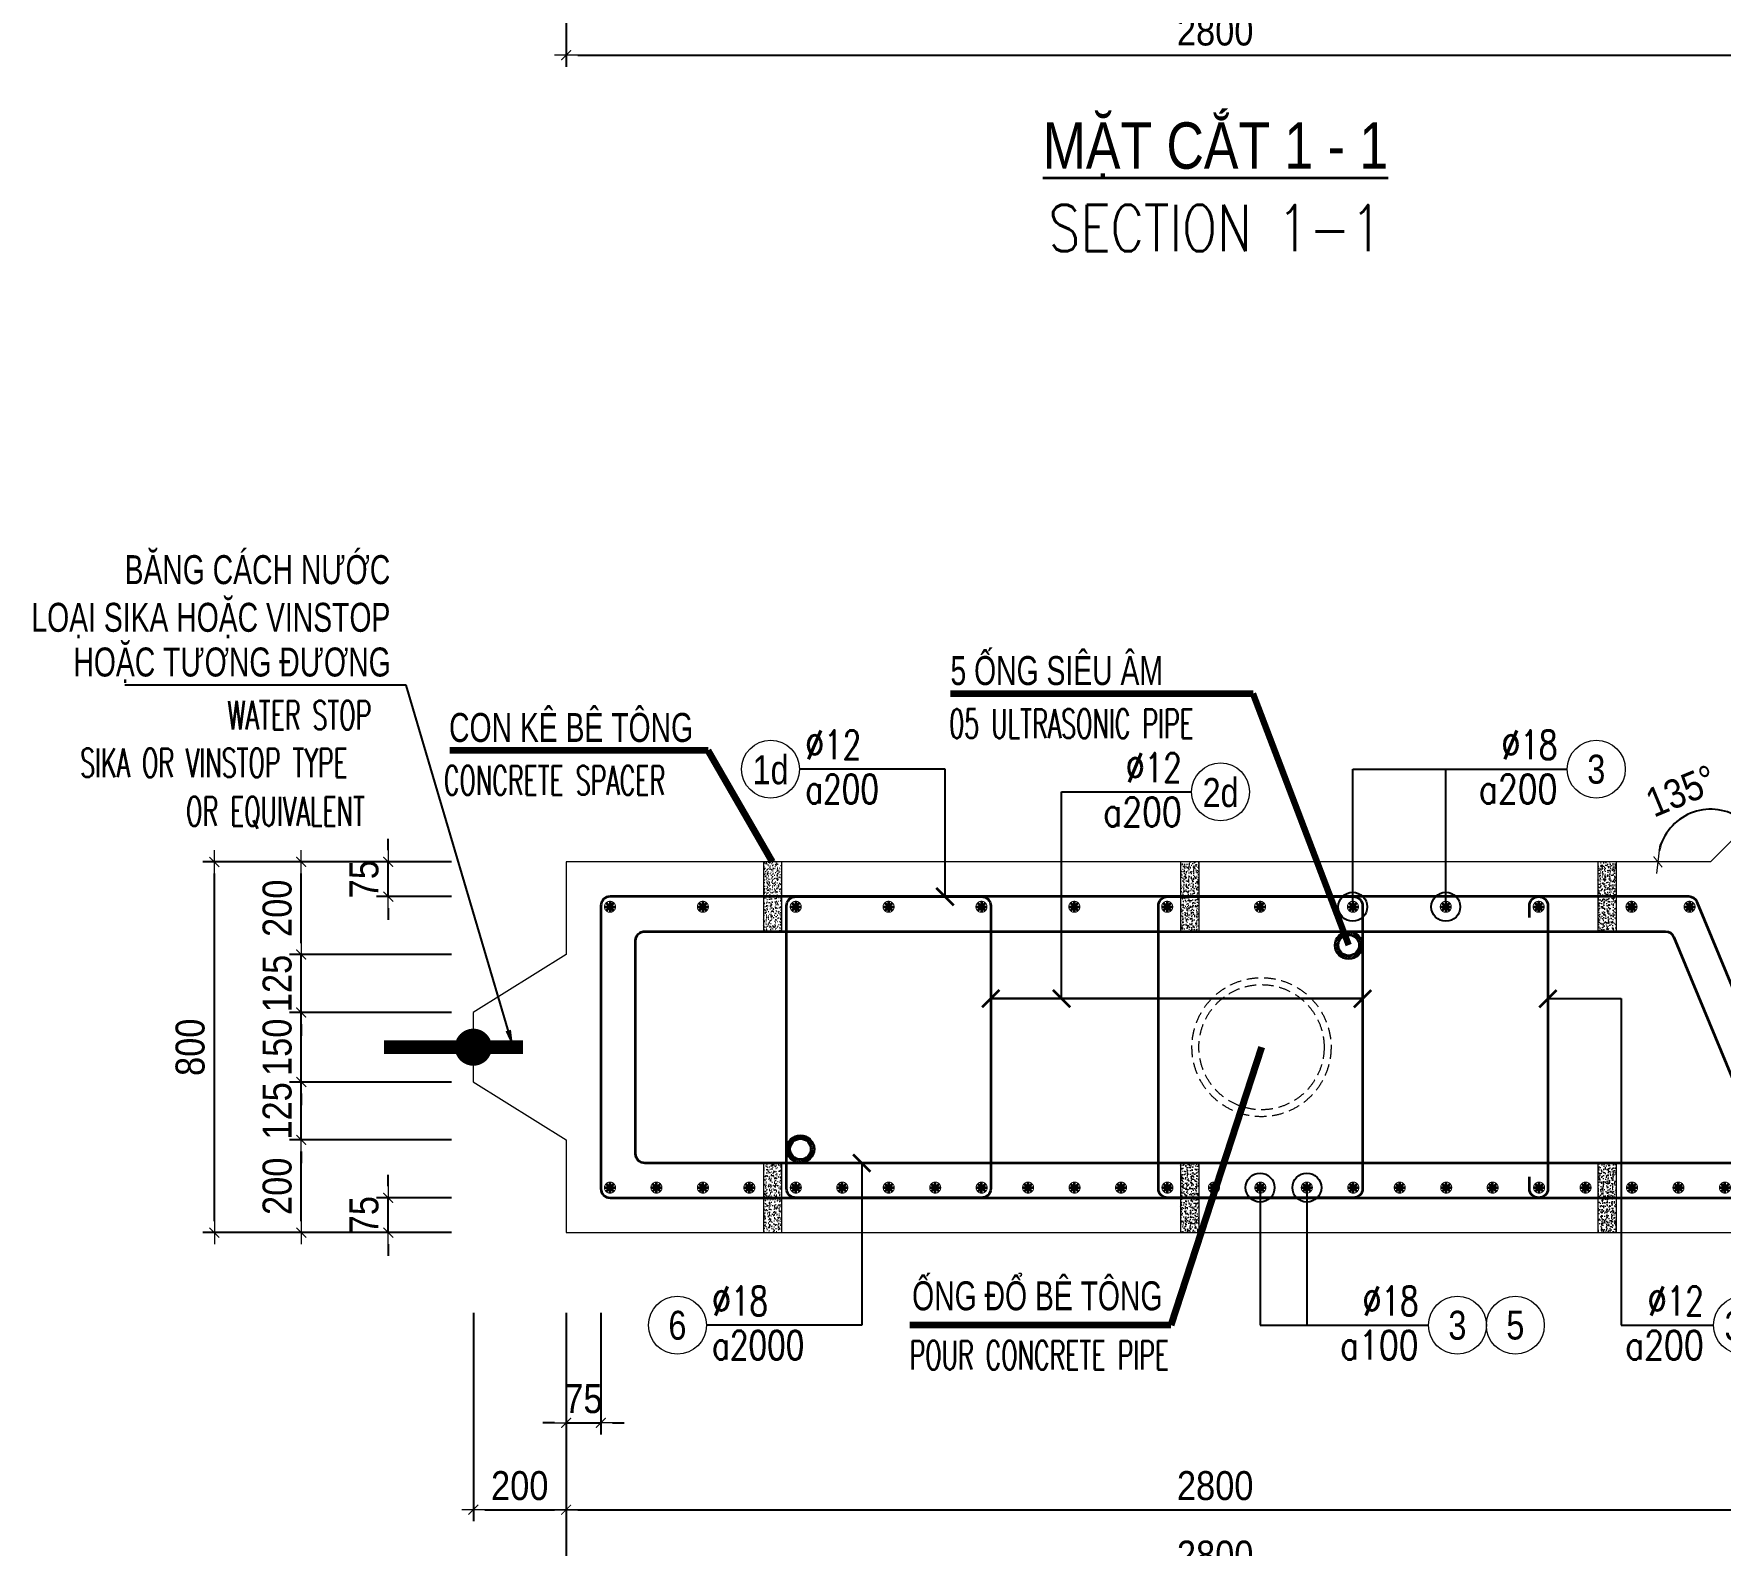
# Model space of a CAD drawing. Header units: millimetres. Extents: x -642477 to 1168880, y -27982 to 330379.
# Drawn here: x 640469 to 651382, y 82598 to 92384 of the extents above; entities that cross this region are included whole.
import ezdxf
from ezdxf.enums import TextEntityAlignment as Align

# ---------------------------------------------------------------- set-up
doc = ezdxf.new("R2010")
doc.units = ezdxf.units.MM
doc.linetypes.add('HIDDEN', pattern=[0.375, 0.25, -0.125])
doc.layers.get('0').update_dxf_attribs({"lineweight": 20})
doc.layers.get('Defpoints').update_dxf_attribs({"color": 151, "lineweight": 9})
for name, color, linetype, lineweight in [('NDC_S_BREAK-LINE', 1, 'Continuous', 15), ('NDC_S_DIAPHGRAM WALL', 3, 'Continuous', 20), ('NDC_S_DIM', 1, 'Continuous', 15), ('NDC_S_ENG TITLE', 3, 'Continuous', 20), ('NDC_S_HATCH MATERIAL', 8, 'Continuous', 13), ('NDC_S_LEADER', 1, 'Continuous', 15), ('NDC_S_LEVEL TEXT', 7, 'Continuous', 20), ('NDC_S_REBAR', 4, 'Continuous', 35), ('NDC_S_VN TEXT', 7, 'Continuous', 20), ('NDC_S_VN TITLE', 6, 'Continuous', 35)]:
    doc.layers.add(name, color=color, linetype=linetype, lineweight=lineweight)
doc.layers.add('NDC_S_REBAR DES.', color=2, linetype='Continuous')
doc.styles.add('ARIAL', font='arial.ttf', dxfattribs={"width": 0.8})
doc.styles.add('NDC_ARIAL', font='arial.ttf', dxfattribs={"width": 0.85})
doc.styles.add('NDC_DIM', font='', dxfattribs={"width": 0.75})
doc.styles.add('NDC_EN TXT', font='romans.shx', dxfattribs={"width": 0.8})
doc.styles.get('NDC_DIM').set_extended_font_data('Dotum')
doc.dimstyles.new('A1-NDC-1-25 (x3)', dxfattribs={"dimscale": 75, "dimtxt": 2.5, "dimasz": 1, "dimexe": 1, "dimexo": 0, "dimgap": 0.8, "dimtad": 1, "dimdec": 0, "dimlfac": 0.333333, "dimdsep": 46, "dimtxsty": 'NDC_ARIAL', "dimblk": 'DIMMARK', "dimcen": 49999.938995, "dimdle": 1.5, "dimclrd": 1, "dimclre": 1, "dimclrt": 3, "dimadec": 0, "dimazin": 0, "dimtfac": 1, "dimtdec": 0, "dimtix": 1, "dimtmove": 2, "dimatfit": 3, "dimfxl": 1, "dimarcsym": 0})
doc.dimstyles.new('NDC_dim_25', dxfattribs={"dimscale": 25, "dimtxt": 2.2, "dimasz": 1.5, "dimexe": 1.5, "dimexo": 2.5, "dimgap": 1, "dimtad": 1, "dimdec": 0, "dimzin": 0, "dimdsep": 46, "dimtxsty": 'NDC_DIM', "dimblk": 'DIMMARK', "dimcen": 0.09, "dimdle": 1.2, "dimclrd": 1, "dimclre": 1, "dimclrt": 3, "dimadec": 0, "dimazin": 0, "dimtfac": 1, "dimtdec": 0, "dimtix": 1, "dimtofl": 0, "dimtmove": 0, "dimatfit": 3, "dimfxl": 6, "dimfxlon": 1, "dimtolj": 1, "dimtzin": 0, "dimarcsym": 0})

# ---------------------------------------------------------------- blocks, each defined once
blk = doc.blocks.new('DIMMARK')
at = {"layer": 'NDC_S_DIM', "color": 1}
blk.add_line((-1.5, 0), (1, 0), dxfattribs=at)
at = {"layer": 'NDC_S_DIM', "color": 2, "const_width": 0.1}
blk.add_lwpolyline([(-0.424, -0.424), (0.424, 0.424)], dxfattribs=at)
blk = doc.blocks.new('*D2017')
at = {"layer": 'Defpoints', "color": 0, "ltscale": 100, "transparency": 16777216}
for p in [(643914, 93969), (652314, 93969), (652314, 92245)]:
    blk.add_point(p, dxfattribs=at)
at = {"layer": 'NDC_S_DIM', "color": 1, "lineweight": -2, "ltscale": 100, "transparency": 16777216}
for p, q in [((643914, 93969), (643914, 92170)), ((652314, 93969), (652314, 92170)), ((643989, 92245), (652239, 92245))]:
    blk.add_line(p, q, dxfattribs=at)
at = {"layer": 'NDC_S_DIM', "color": 1, "lineweight": -2, "ltscale": 100, "transparency": 16777216, "xscale": 75, "yscale": 75, "zscale": 75, "rotation": 180}
blk.add_blockref('DIMMARK', (643914, 92245), dxfattribs=at)
at = {"layer": 'NDC_S_DIM', "color": 1, "lineweight": -2, "ltscale": 100, "transparency": 16777216, "xscale": 75, "yscale": 75, "zscale": 75}
blk.add_blockref('DIMMARK', (652314, 92245), dxfattribs=at)
at = {"layer": 'NDC_S_DIM', "color": 3, "ltscale": 100, "transparency": 16777216, "insert": (648114, 92400), "char_height": 187.5, "attachment_point": 5, "style": 'NDC_ARIAL'}
blk.add_mtext('2800', dxfattribs=at)
blk = doc.blocks.new('Ong sieu am')
at = {"layer": 'NDC_S_HATCH MATERIAL'}
h = blk.add_hatch(dxfattribs=at)
h.set_pattern_fill('ANSI31', color=256, scale=20)
h.set_pattern_definition([(45, (0, 0), (-1.76776695, 1.76776695), [])])
h.paths.add_polyline_path([(-7119.3, 51158.9, 1), (-7179.3, 51158.9, 1)])
h.paths.add_polyline_path([(-7171.3, 51158.9, -1), (-7127.3, 51158.9, -1)], flags=16)
at = {"layer": 'NDC_S_REBAR DES.'}
for radius in [30, 22]:
    blk.add_circle((-7149.3, 51158.9), radius, dxfattribs=at)
blk = doc.blocks.new('ong do BT')
at = {"layer": 'NDC_S_HATCH MATERIAL', "linetype": 'HIDDEN', "ltscale": 100}
for radius in [150, 135]:
    blk.add_circle((-6323.7, 51237.8), radius, dxfattribs=at)
blk = doc.blocks.new('con ke BT')
at = {"layer": 'NDC_S_HATCH MATERIAL'}
h = blk.add_hatch(dxfattribs=at)
h.set_pattern_fill('AR-CONC', color=256, scale=2)
h.set_pattern_definition([(50, (0, 0), (14.3452037, -1.2550427), [1.5, -16.5]), (355, (0, 0), (-2.7750267, 15.0438427), [1.2, -13.2]), (100.451444, (1.195, -0.105), (11.570177, 13.7888), [1.274804, -14.0228422]), (46.1842, (0, 4), (21.3448266, -3.3103856), [2.25, -24.75]), (96.635635, (1.779, 3.724), (18.693239, 19.482372), [1.912207, -21.034275]), (351.184164, (0, 4), (18.693239, 19.482372), [1.8, -19.8]), (21, (2, 3), (11.938141, -8.0523778), [1.5, -16.5]), (326, (2, 3), (4.8663066, 14.503001), [1.2, -13.2]), (71.451445, (2.995, 2.329), (16.8044475, 6.450623), [1.274804, -14.0228422]), (37.5, (0, 0), (0.2431971, 6.6578771), [0, -13.04, 0, -13.4, 0, -13.25]), (7.5, (0, 0), (5.2613907, 7.8882342), [0, -7.64, 0, -12.74, 0, -5.05]), (327.5, (-4.46, 0), (10.6764487, -0.45109743), [0, -5, 0, -15.6, 0, -20.7]), (317.5, (-6.46, 0), (11.6637234, 2.0020996), [0, -6.5, 0, -10.36, 0, -14.7])])
h.paths.add_polyline_path([(-7076.9, 51430.9), (-7116.9, 51430.9), (-7116.9, 51280.9), (-7076.9, 51280.9)])
at = {"layer": 'NDC_S_BREAK-LINE'}
blk.add_lwpolyline([(-7116.9, 51430.9), (-7116.9, 51280.9), (-7076.9, 51280.9), (-7076.9, 51430.9)], close=True, dxfattribs=at)
blk = doc.blocks.new('*U1929')
at = {"layer": 'NDC_S_LEADER', "xscale": 3, "yscale": 3, "zscale": 3}
blk.add_blockref('con ke BT', (21291, -154068), dxfattribs=at)
blk = doc.blocks.new('*U1930')
at = {"layer": 'NDC_S_DIM', "color": 0, "linetype": 'ByBlock', "lineweight": -2, "transparency": 16777216}
for p in [(0, 0), (2700, 0), (5400, 0)]:
    blk.add_blockref('*U1929', p, dxfattribs=at)
blk = doc.blocks.new('*U1931')
at = {"layer": 'NDC_S_LEADER', "xscale": 3, "yscale": 3, "zscale": 3}
blk.add_blockref('con ke BT', (21291, -154068), dxfattribs=at)
blk = doc.blocks.new('*U1932')
at = {"layer": 'NDC_S_DIM', "color": 0, "linetype": 'ByBlock', "lineweight": -2, "transparency": 16777216}
for p in [(0, 0), (2700, 0), (5400, 0)]:
    blk.add_blockref('*U1931', p, dxfattribs=at)
blk = doc.blocks.new('*U367')
blk.add_circle((-2.5, 0), 2.5)
at = {"layer": 'NDC_S_VN TEXT', "color": 3, "style": 'NDC_EN TXT', "width": 0.75}
for tag, p in [('DK1', (0.5, 0.85)), ('KC1', (0.5, -2.97))]:
    blk.add_attdef(tag, p, '', height=2.5, dxfattribs=at)
at = {"layer": 'NDC_S_VN TEXT', "color": 7, "style": 'ARIAL', "width": 0.8}
blk.add_attdef('SH2', text='', height=2.5, dxfattribs=at).set_placement((-2.5, 0), align=Align.MIDDLE)
blk = doc.blocks.new('*U366')
blk.add_circle((2.5, 0), 2.5)
at = {"layer": 'NDC_S_VN TEXT', "color": 3, "style": 'NDC_EN TXT'}
for tag, width, p in [('DK2', 0.75, (-0.85, 0.85)), ('KC2', 0.8, (-0.85, -2.97))]:
    blk.add_attdef(tag, text='', height=2.5, dxfattribs=dict(at, width=width)).set_placement(p, align=Align.RIGHT)
at = {"layer": 'NDC_S_VN TEXT', "color": 7, "style": 'ARIAL', "width": 0.8}
blk.add_attdef('SH3', text='', height=2.5, dxfattribs=at).set_placement((2.5, 0), align=Align.MIDDLE)
blk = doc.blocks.new('kata_block_THEP')
at = {"layer": 'NDC_S_REBAR', "color": 0}
for p, q in [((-0.5, 0), (0.5, 0)), ((-0.35, 0.35), (0.35, -0.35)), ((0.35, 0.35), (-0.35, -0.35)), ((0, 0.5), (0, -0.5))]:
    blk.add_line(p, q, dxfattribs=at)
at = {"layer": 'NDC_S_REBAR', "color": 0, "const_width": 0.0833}
blk.add_lwpolyline([(-0.5, 0, 1), (0.5, 0, 1), (-0.5, 0, 1)], format="xyb", dxfattribs=at)
blk = doc.blocks.new('*U1933')
at = {"layer": 'NDC_S_REBAR', "ltscale": 80, "xscale": 72, "yscale": 72, "zscale": 72}
blk.add_blockref('kata_block_THEP', (0, 0), dxfattribs=at)
blk = doc.blocks.new('*U1934')
at = {"layer": 'NDC_S_LEVEL TEXT', "color": 0, "linetype": 'ByBlock', "lineweight": -2, "transparency": 16777216}
for p in [(0, 0), (600.9, 0), (1201.8, 0), (1802.7, 0), (2403.6, 0), (3004.5, 0), (3605.4, 0), (4206.3, 0), (4807.2, 0), (5408.1, 0), (6009, 0), (6609.9, 0)]:
    blk.add_blockref('*U1933', p, dxfattribs=at)
blk = doc.blocks.new('*U1935')
at = {"layer": 'NDC_S_REBAR', "ltscale": 80, "xscale": 72, "yscale": 72, "zscale": 72}
blk.add_blockref('kata_block_THEP', (0, 0), dxfattribs=at)
blk = doc.blocks.new('*U1936')
at = {"layer": 'NDC_S_LEVEL TEXT', "color": 0, "linetype": 'ByBlock', "lineweight": -2, "transparency": 16777216}
for p in [(0, 0), (300.6, 0), (601.2, 0), (901.8, 0), (1202.4, 0), (1503, 0), (1803.6, 0), (2104.2, 0), (2404.8, 0), (2705.4, 0), (3006, 0), (3306.6, 0), (3607.2, 0), (3907.8, 0), (4208.4, 0), (4509, 0), (4809.6, 0), (5110.2, 0), (5410.8, 0), (5711.4, 0), (6012, 0), (6312.6, 0), (6613.2, 0), (6913.8, 0), (7214.4, 0), (7515, 0)]:
    blk.add_blockref('*U1935', p, dxfattribs=at)
blk = doc.blocks.new('*D1993')
at = {"layer": 'Defpoints', "color": 0, "ltscale": 100, "transparency": 16777216}
for p in [(643914, 84102), (644139, 84102), (644139, 83390)]:
    blk.add_point(p, dxfattribs=at)
at = {"layer": 'NDC_S_DIM', "color": 1, "lineweight": -2, "ltscale": 100, "transparency": 16777216}
for p, q in [((643914, 84102), (643914, 83315)), ((644139, 84102), (644139, 83315)), ((643839, 83390), (643764, 83390)), ((643914, 83390), (644139, 83390)), ((644214, 83390), (644289, 83390))]:
    blk.add_line(p, q, dxfattribs=at)
at = {"layer": 'NDC_S_DIM', "color": 1, "lineweight": -2, "ltscale": 100, "transparency": 16777216, "xscale": 75, "yscale": 75, "zscale": 75}
blk.add_blockref('DIMMARK', (643914, 83390), dxfattribs=at)
at = {"layer": 'NDC_S_DIM', "color": 1, "lineweight": -2, "ltscale": 100, "transparency": 16777216, "xscale": 75, "yscale": 75, "zscale": 75, "rotation": 180}
blk.add_blockref('DIMMARK', (644139, 83390), dxfattribs=at)
at = {"layer": 'NDC_S_DIM', "color": 3, "ltscale": 100, "transparency": 16777216, "insert": (644026, 83546), "char_height": 187.5, "attachment_point": 5, "style": 'NDC_ARIAL'}
blk.add_mtext('75', dxfattribs=at)
blk = doc.blocks.new('*D1994')
at = {"layer": 'Defpoints', "color": 0, "ltscale": 100, "transparency": 16777216}
for p in [(643314, 84102), (643914, 84102), (643914, 82828)]:
    blk.add_point(p, dxfattribs=at)
at = {"layer": 'NDC_S_DIM', "color": 1, "lineweight": -2, "ltscale": 100, "transparency": 16777216}
for p, q in [((643314, 84102), (643314, 82753)), ((643914, 84102), (643914, 82753)), ((643389, 82828), (643839, 82828))]:
    blk.add_line(p, q, dxfattribs=at)
at = {"layer": 'NDC_S_DIM', "color": 1, "lineweight": -2, "ltscale": 100, "transparency": 16777216, "xscale": 75, "yscale": 75, "zscale": 75, "rotation": 180}
blk.add_blockref('DIMMARK', (643314, 82828), dxfattribs=at)
at = {"layer": 'NDC_S_DIM', "color": 1, "lineweight": -2, "ltscale": 100, "transparency": 16777216, "xscale": 75, "yscale": 75, "zscale": 75}
blk.add_blockref('DIMMARK', (643914, 82828), dxfattribs=at)
at = {"layer": 'NDC_S_DIM', "color": 3, "ltscale": 100, "transparency": 16777216, "insert": (643614, 82983), "char_height": 187.5, "attachment_point": 5, "style": 'NDC_ARIAL'}
blk.add_mtext('200', dxfattribs=at)
blk = doc.blocks.new('*D1995')
at = {"layer": 'Defpoints', "color": 0, "ltscale": 100, "transparency": 16777216}
for p in [(642200, 85222), (643172, 85222), (643172, 84622)]:
    blk.add_point(p, dxfattribs=at)
at = {"layer": 'NDC_S_DIM', "color": 1, "lineweight": -2, "ltscale": 100, "transparency": 16777216}
for p, q in [((643172, 85222), (642125, 85222)), ((642200, 84697), (642200, 85147)), ((643172, 84622), (642125, 84622))]:
    blk.add_line(p, q, dxfattribs=at)
at = {"layer": 'NDC_S_DIM', "color": 1, "lineweight": -2, "ltscale": 100, "transparency": 16777216, "xscale": 75, "yscale": 75, "zscale": 75}
for p, rotation in [((642200, 85222), 90), ((642200, 84622), 270)]:
    blk.add_blockref('DIMMARK', p, dxfattribs=dict(at, rotation=rotation))
at = {"layer": 'NDC_S_DIM', "color": 3, "ltscale": 100, "transparency": 16777216, "insert": (642045, 84922), "char_height": 187.5, "attachment_point": 5, "rotation": 90, "style": 'NDC_ARIAL'}
blk.add_mtext('200', dxfattribs=at)
blk = doc.blocks.new('*D1996')
at = {"layer": 'Defpoints', "color": 0, "ltscale": 100, "transparency": 16777216}
for p in [(642200, 85597), (643172, 85597), (643172, 85222)]:
    blk.add_point(p, dxfattribs=at)
at = {"layer": 'NDC_S_DIM', "color": 1, "lineweight": -2, "ltscale": 100, "transparency": 16777216}
for p, q in [((642200, 85672), (642200, 85747)), ((643172, 85597), (642125, 85597)), ((642200, 85222), (642200, 85597)), ((643172, 85222), (642125, 85222)), ((642200, 85147), (642200, 85072))]:
    blk.add_line(p, q, dxfattribs=at)
at = {"layer": 'NDC_S_DIM', "color": 1, "lineweight": -2, "ltscale": 100, "transparency": 16777216, "xscale": 75, "yscale": 75, "zscale": 75}
for p, rotation in [((642200, 85597), 270), ((642200, 85222), 90)]:
    blk.add_blockref('DIMMARK', p, dxfattribs=dict(at, rotation=rotation))
at = {"layer": 'NDC_S_DIM', "color": 3, "ltscale": 100, "transparency": 16777216, "insert": (642045, 85410), "char_height": 187.5, "attachment_point": 5, "rotation": 90, "style": 'NDC_ARIAL'}
blk.add_mtext('125', dxfattribs=at)
blk = doc.blocks.new('*D1997')
at = {"layer": 'Defpoints', "color": 0, "ltscale": 100, "transparency": 16777216}
for p in [(642200, 86047), (643172, 86047), (643172, 85597)]:
    blk.add_point(p, dxfattribs=at)
at = {"layer": 'NDC_S_DIM', "color": 1, "lineweight": -2, "ltscale": 100, "transparency": 16777216}
for p, q in [((642200, 86122), (642200, 86197)), ((643172, 86047), (642125, 86047)), ((642200, 85597), (642200, 86047)), ((643172, 85597), (642125, 85597)), ((642200, 85522), (642200, 85447))]:
    blk.add_line(p, q, dxfattribs=at)
at = {"layer": 'NDC_S_DIM', "color": 1, "lineweight": -2, "ltscale": 100, "transparency": 16777216, "xscale": 75, "yscale": 75, "zscale": 75}
for p, rotation in [((642200, 86047), 270), ((642200, 85597), 90)]:
    blk.add_blockref('DIMMARK', p, dxfattribs=dict(at, rotation=rotation))
at = {"layer": 'NDC_S_DIM', "color": 3, "ltscale": 100, "transparency": 16777216, "insert": (642045, 85822), "char_height": 187.5, "attachment_point": 5, "rotation": 90, "style": 'NDC_ARIAL'}
blk.add_mtext('150', dxfattribs=at)
blk = doc.blocks.new('*D1998')
at = {"layer": 'Defpoints', "color": 0, "ltscale": 100, "transparency": 16777216}
for p in [(642200, 86422), (643172, 86422), (643172, 86047)]:
    blk.add_point(p, dxfattribs=at)
at = {"layer": 'NDC_S_DIM', "color": 1, "lineweight": -2, "ltscale": 100, "transparency": 16777216}
for p, q in [((642200, 86497), (642200, 86572)), ((643172, 86422), (642125, 86422)), ((642200, 86047), (642200, 86422)), ((643172, 86047), (642125, 86047)), ((642200, 85972), (642200, 85897))]:
    blk.add_line(p, q, dxfattribs=at)
at = {"layer": 'NDC_S_DIM', "color": 1, "lineweight": -2, "ltscale": 100, "transparency": 16777216, "xscale": 75, "yscale": 75, "zscale": 75}
for p, rotation in [((642200, 86422), 270), ((642200, 86047), 90)]:
    blk.add_blockref('DIMMARK', p, dxfattribs=dict(at, rotation=rotation))
at = {"layer": 'NDC_S_DIM', "color": 3, "ltscale": 100, "transparency": 16777216, "insert": (642045, 86235), "char_height": 187.5, "attachment_point": 5, "rotation": 90, "style": 'NDC_ARIAL'}
blk.add_mtext('125', dxfattribs=at)
blk = doc.blocks.new('*D1999')
at = {"layer": 'Defpoints', "color": 0, "ltscale": 100, "transparency": 16777216}
for p in [(642200, 87022), (643172, 87022), (643172, 86422)]:
    blk.add_point(p, dxfattribs=at)
at = {"layer": 'NDC_S_DIM', "color": 1, "lineweight": -2, "ltscale": 100, "transparency": 16777216}
for p, q in [((643172, 87022), (642125, 87022)), ((642200, 86497), (642200, 86947)), ((643172, 86422), (642125, 86422))]:
    blk.add_line(p, q, dxfattribs=at)
at = {"layer": 'NDC_S_DIM', "color": 1, "lineweight": -2, "ltscale": 100, "transparency": 16777216, "xscale": 75, "yscale": 75, "zscale": 75}
for p, rotation in [((642200, 87022), 90), ((642200, 86422), 270)]:
    blk.add_blockref('DIMMARK', p, dxfattribs=dict(at, rotation=rotation))
at = {"layer": 'NDC_S_DIM', "color": 3, "ltscale": 100, "transparency": 16777216, "insert": (642045, 86722), "char_height": 187.5, "attachment_point": 5, "rotation": 90, "style": 'NDC_ARIAL'}
blk.add_mtext('200', dxfattribs=at)
blk = doc.blocks.new('*D2000')
at = {"layer": 'Defpoints', "color": 0, "ltscale": 100, "transparency": 16777216}
for p in [(641638, 87022), (643172, 87022), (643172, 84622)]:
    blk.add_point(p, dxfattribs=at)
at = {"layer": 'NDC_S_DIM', "color": 1, "lineweight": -2, "ltscale": 100, "transparency": 16777216}
for p, q in [((643172, 87022), (641563, 87022)), ((641638, 84697), (641638, 86947)), ((643172, 84622), (641563, 84622))]:
    blk.add_line(p, q, dxfattribs=at)
at = {"layer": 'NDC_S_DIM', "color": 1, "lineweight": -2, "ltscale": 100, "transparency": 16777216, "xscale": 75, "yscale": 75, "zscale": 75}
for p, rotation in [((641638, 87022), 90), ((641638, 84622), 270)]:
    blk.add_blockref('DIMMARK', p, dxfattribs=dict(at, rotation=rotation))
at = {"layer": 'NDC_S_DIM', "color": 3, "ltscale": 100, "transparency": 16777216, "insert": (641482, 85822), "char_height": 187.5, "attachment_point": 5, "rotation": 90, "style": 'NDC_ARIAL'}
blk.add_mtext('800', dxfattribs=at)
blk = doc.blocks.new('*D2001')
at = {"layer": 'Defpoints', "color": 0, "ltscale": 100, "transparency": 16777216}
for p in [(642763, 84847), (643172, 84847), (643172, 84622)]:
    blk.add_point(p, dxfattribs=at)
at = {"layer": 'NDC_S_DIM', "color": 1, "lineweight": -2, "ltscale": 100, "transparency": 16777216}
for p, q in [((642763, 84922), (642763, 84997)), ((643172, 84847), (642688, 84847)), ((642763, 84622), (642763, 84847)), ((643172, 84622), (642688, 84622)), ((642763, 84547), (642763, 84472))]:
    blk.add_line(p, q, dxfattribs=at)
at = {"layer": 'NDC_S_DIM', "color": 1, "lineweight": -2, "ltscale": 100, "transparency": 16777216, "xscale": 75, "yscale": 75, "zscale": 75}
for p, rotation in [((642763, 84847), 270), ((642763, 84622), 90)]:
    blk.add_blockref('DIMMARK', p, dxfattribs=dict(at, rotation=rotation))
at = {"layer": 'NDC_S_DIM', "color": 3, "ltscale": 100, "transparency": 16777216, "insert": (642607, 84735), "char_height": 187.5, "attachment_point": 5, "rotation": 90, "style": 'NDC_ARIAL'}
blk.add_mtext('75', dxfattribs=at)
blk = doc.blocks.new('*D2002')
at = {"layer": 'Defpoints', "color": 0, "ltscale": 100, "transparency": 16777216}
for p in [(642763, 87022), (643172, 87022), (643172, 86797)]:
    blk.add_point(p, dxfattribs=at)
at = {"layer": 'NDC_S_DIM', "color": 1, "lineweight": -2, "ltscale": 100, "transparency": 16777216}
for p, q in [((642763, 87097), (642763, 87172)), ((643172, 87022), (642688, 87022)), ((642763, 86797), (642763, 87022)), ((643172, 86797), (642688, 86797)), ((642763, 86722), (642763, 86647))]:
    blk.add_line(p, q, dxfattribs=at)
at = {"layer": 'NDC_S_DIM', "color": 1, "lineweight": -2, "ltscale": 100, "transparency": 16777216, "xscale": 75, "yscale": 75, "zscale": 75}
for p, rotation in [((642763, 87022), 270), ((642763, 86797), 90)]:
    blk.add_blockref('DIMMARK', p, dxfattribs=dict(at, rotation=rotation))
at = {"layer": 'NDC_S_DIM', "color": 3, "ltscale": 100, "transparency": 16777216, "insert": (642607, 86910), "char_height": 187.5, "attachment_point": 5, "rotation": 90, "style": 'NDC_ARIAL'}
blk.add_mtext('75', dxfattribs=at)
blk = doc.blocks.new('123')
at = {"layer": 'NDC_S_DIAPHGRAM WALL', "ltscale": 0.01}
blk.add_lwpolyline([(0, 2400), (8400, 2400), (14340, -3540), (13916, -3964), (13226, -3805), (12908, -4123), (13067, -4812), (12643, -5237), (7406, 0), (0, 0), (0, 600), (-600, 975), (-600, 1425), (0, 1800)], close=True, dxfattribs=at)
blk = doc.blocks.new('*D2034')
at = {"layer": 'Defpoints', "color": 0, "ltscale": 100, "transparency": 16777216}
for p in [(643914, 84102), (652314, 84102), (652314, 82828)]:
    blk.add_point(p, dxfattribs=at)
at = {"layer": 'NDC_S_DIM', "color": 1, "lineweight": -2, "ltscale": 100, "transparency": 16777216}
for p, q in [((643914, 84102), (643914, 82753)), ((652314, 84102), (652314, 82753)), ((643989, 82828), (652239, 82828))]:
    blk.add_line(p, q, dxfattribs=at)
at = {"layer": 'NDC_S_DIM', "color": 1, "lineweight": -2, "ltscale": 100, "transparency": 16777216, "xscale": 75, "yscale": 75, "zscale": 75, "rotation": 180}
blk.add_blockref('DIMMARK', (643914, 82828), dxfattribs=at)
at = {"layer": 'NDC_S_DIM', "color": 1, "lineweight": -2, "ltscale": 100, "transparency": 16777216, "xscale": 75, "yscale": 75, "zscale": 75}
blk.add_blockref('DIMMARK', (652314, 82828), dxfattribs=at)
at = {"layer": 'NDC_S_DIM', "color": 3, "ltscale": 100, "transparency": 16777216, "insert": (648114, 82983), "char_height": 187.5, "attachment_point": 5, "style": 'NDC_ARIAL'}
blk.add_mtext('2800', dxfattribs=at)
blk = doc.blocks.new('*D2035')
at = {"layer": 'Defpoints', "color": 0, "ltscale": 100, "transparency": 16777216}
for p in [(643914, 84102), (652314, 84102), (652314, 82378)]:
    blk.add_point(p, dxfattribs=at)
at = {"layer": 'NDC_S_DIM', "color": 1, "lineweight": -2, "ltscale": 100, "transparency": 16777216}
for p, q in [((643914, 84102), (643914, 82303)), ((652314, 84102), (652314, 82303)), ((643989, 82378), (652239, 82378))]:
    blk.add_line(p, q, dxfattribs=at)
at = {"layer": 'NDC_S_DIM', "color": 1, "lineweight": -2, "ltscale": 100, "transparency": 16777216, "xscale": 75, "yscale": 75, "zscale": 75, "rotation": 180}
blk.add_blockref('DIMMARK', (643914, 82378), dxfattribs=at)
at = {"layer": 'NDC_S_DIM', "color": 1, "lineweight": -2, "ltscale": 100, "transparency": 16777216, "xscale": 75, "yscale": 75, "zscale": 75}
blk.add_blockref('DIMMARK', (652314, 82378), dxfattribs=at)
at = {"layer": 'NDC_S_DIM', "color": 3, "ltscale": 100, "transparency": 16777216, "insert": (648114, 82533), "char_height": 187.5, "attachment_point": 5, "style": 'NDC_ARIAL'}
blk.add_mtext('2800', dxfattribs=at)
blk = doc.blocks.new('*D2037')
at = {"layer": 'Defpoints', "color": 0, "ltscale": 100, "transparency": 16777216}
for p in [(656556, 92259), (651320, 87363), (643914, 87022), (651320, 87022), (651320, 87022)]:
    blk.add_point(p, dxfattribs=at)
at = {"layer": 'NDC_S_DIM', "color": 1, "lineweight": -2, "ltscale": 100, "transparency": 16777216}
blk.add_arc((651320, 87022), 341, 57.6444, 167.3547, dxfattribs=at)
at = {"layer": 'NDC_S_DIM', "color": 1, "lineweight": -2, "ltscale": 100, "transparency": 16777216, "xscale": 75, "yscale": 75, "zscale": 75}
for p, rotation in [((651560, 87263), 321.3217909856082), ((650979, 87022), 263.6773421311241)]:
    blk.add_blockref('DIMMARK', p, dxfattribs=dict(at, rotation=rotation))
at = {"layer": 'NDC_S_DIM', "color": 3, "ltscale": 100, "transparency": 16777216, "insert": (651130, 87481), "char_height": 187.5, "attachment_point": 5, "rotation": 22.4996, "style": 'NDC_ARIAL'}
blk.add_mtext('135°', dxfattribs=at)

msp = doc.modelspace()

# ---------------------------------------------------------------- linework, layer by layer
at = {"layer": 'NDC_S_DIAPHGRAM WALL', "ltscale": 0.01}
msp.add_lwpolyline([(643913.7, 87022.4), (643913.7, 86422.4), (643313.7, 86047.4), (643313.7, 85597.4), (643913.7, 85222.4), (643913.7, 84622.4)], dxfattribs=at)
at = {"layer": 'NDC_S_DIAPHGRAM WALL', "ltscale": 50, "const_width": 120}
msp.add_lwpolyline([(643373.7, 85822.4, -1), (643253.7, 85822.4, -1)], format="xyb", close=True, dxfattribs=at)
at = {"layer": 'NDC_S_DIAPHGRAM WALL', "ltscale": 50, "const_width": 90}
msp.add_lwpolyline([(643635.7, 85822.4), (642735.7, 85822.4)], dxfattribs=at)
at = {"layer": 'NDC_S_DIM'}
msp.add_circle((650056.4, 84022.4), 187.5, dxfattribs=at)
at = {"layer": 'NDC_S_REBAR'}
for points in [[(644198.7, 86797.4, 0.4142136), (644138.7, 86737.4), (644138.7, 84907.4, 0.4142136), (644198.7, 84847.4), (644198.7, 84847.4), (651935.8, 84847.4, 0.5345087), (651991.3, 84930.4), (651233.3, 86760.4, 0.3033487), (651177.9, 86797.4)], [(645400.6, 86797.4), (646601.9, 86797.4, -0.4142136), (646661.9, 86737.4), (646661.9, 84907.4, -0.4142136), (646601.9, 84847.4), (645400.6, 84847.4, -0.4142136), (645340.6, 84907.4), (645340.6, 86737.4, -0.4142136)], [(647806.6, 86797.4), (649007.9, 86797.4, -0.4142136), (649067.9, 86737.4), (649067.9, 84907.4, -0.4142136), (649007.9, 84847.4), (647806.6, 84847.4, -0.4142136), (647746.6, 84907.4), (647746.6, 86737.4, -0.4142136)], [(644423.7, 86572.4), (651027.5, 86572.4, -0.3033487), (651082.9, 86535.4), (651654.5, 85155.4, -0.5345087), (651599.1, 85072.4), (644423.7, 85072.4, -0.4142136), (644363.7, 85132.4), (644363.7, 86512.4, -0.4142136)]]:
    msp.add_lwpolyline(points, format="xyb", close=True, dxfattribs=at)
msp.add_lwpolyline([(650147.1, 86661.5), (650147.1, 86737.4, -0.4142136), (650207.1, 86797.4, -0.4142136), (650267.1, 86737.4), (650267.1, 84907.4, -0.4142136), (650207.1, 84847.4, -0.4142136), (650147.1, 84907.4), (650147.1, 84983.3)], format="xyb", dxfattribs=at)

# ---------------------------------------------------------------- block references
at = {"layer": 'NDC_S_DIM', "ltscale": 80, "xscale": 75, "yscale": 75, "zscale": 75}
for name, p, values in [('*U367', (645424.8, 87622.4), {'SH2': '1d', 'DK1': '%%c12', 'KC1': 'a200'}), ('*U366', (650392.7, 87622.4), {'SH3': '3', 'DK2': '%%C18', 'KC2': 'a200'}), ('*U366', (647961.6, 87475), {'SH3': '2d', 'DK2': '%%c12', 'KC2': 'a200'}), ('*U367', (644821.7, 84022.4), {'SH2': '6', 'DK1': '%%C18', 'KC1': 'a2000'}), ('*U366', (649493.9, 84022.4), {'SH3': '3', 'DK2': '%%C18', 'KC2': 'a100'}), ('*U366', (651339.2, 84022.4), {'SH3': '3d', 'DK2': '%%c12', 'KC2': 'a200'})]:
    msp.add_blockref(name, p, dxfattribs=at).add_auto_attribs(values)
at = {"layer": 'NDC_S_DIM'}
for name, p in [('*U1930', (645250.2, 86797.4)), ('*U1932', (645250.2, 84847.4))]:
    msp.add_blockref(name, p, dxfattribs=at)
at = {"layer": 'NDC_S_LEADER', "xscale": -1, "rotation": 180}
msp.add_blockref('123', (643913.7, 87022.4), dxfattribs=at)
at = {"layer": 'NDC_S_LEADER', "xscale": 3, "yscale": 3, "zscale": 3}
for name, p in [('Ong sieu am', (670425.8, -66994.1)), ('ong do BT', (667384.9, -67891)), ('Ong sieu am', (666878.4, -68314.1))]:
    msp.add_blockref(name, p, dxfattribs=at)
at = {"layer": 'NDC_S_LEVEL TEXT'}
msp.add_blockref('*U1934', (644198.1, 86731.4), dxfattribs=at)
at = {"layer": 'NDC_S_LEVEL TEXT', "extrusion": (0, 0, -1), "zscale": -1, "rotation": 180}
msp.add_blockref('*U1936', (-644198.1, 84913.4), dxfattribs=at)
at = {"layer": 'NDC_S_REBAR', "ltscale": 80, "xscale": 72, "yscale": 72, "zscale": 72}
msp.add_blockref('kata_block_THEP', (651183.9, 86731.4), dxfattribs=at)

# ---------------------------------------------------------------- texts
at = {"layer": 'NDC_S_ENG TITLE', "style": 'NDC_EN TXT', "width": 0.8}
msp.add_text('SECTION 1-1', height=300, dxfattribs=at).set_placement((648115.7, 91125.6), align=Align.MIDDLE)
at = {"layer": 'NDC_S_ENG TITLE', "style": 'NDC_EN TXT', "width": 0.6}
for s, p in [('WATER STOP', (641722.8, 87972)), ('05 ULTRASONIC PIPE', (646393.9, 87916.7)), ('SIKA OR VINSTOP TYPE', (640769.2, 87663.4)), ('CONCRETE SPACER', (643122.8, 87549.6)), ('OR EQUIVALENT', (641454.9, 87349.9)), ('POUR CONCRETE PIPE', (646136.4, 83828.7))]:
    msp.add_text(s, height=187.5, dxfattribs=at).set_placement(p, align=Align.MIDDLE_LEFT)
at = {"layer": 'NDC_S_LEVEL TEXT', "style": 'NDC_ARIAL', "width": 0.7}
for s, p in [('BĂNG CÁCH NƯỚC', (641056.8, 88914.2)), ('LOẠI SIKA HOẶC VINSTOP', (640454.1, 88605.5)), ('HOẶC TƯƠNG ĐƯƠNG', (640725.7, 88316.2)), ('5 ỐNG SIÊU ÂM', (646401.2, 88260.8)), ('CON KÊ BÊ TÔNG', (643156.7, 87892.4)), ('ỐNG ĐỔ BÊ TÔNG', (646153.2, 84212.9))]:
    msp.add_text(s, height=187.5, dxfattribs=at).set_placement(p, align=Align.MIDDLE_LEFT)
at = {"layer": 'NDC_S_VN TEXT', "color": 7, "style": 'ARIAL', "width": 0.8}
msp.add_text('5', height=187.5, dxfattribs=at).set_placement((650056.4, 84022.4), align=Align.MIDDLE)
at = {"layer": 'NDC_S_VN TITLE', "style": 'NDC_ARIAL', "width": 0.8}
msp.add_text('%%UMẶT CẮT 1 - 1', height=300, dxfattribs=at).set_placement((648115.7, 91672.1), align=Align.MIDDLE)

# ---------------------------------------------------------------- dimensions: what is measured, and where the dimension line sits
at = {"layer": 'NDC_S_DIM', "ltscale": 100}
for base, p1, p2, picture, middle in [((652313.7, 92244.6), (643913.7, 93969.3), (652313.7, 93969.3), '*D2017', (648113.7, 92400.3)), ((643913.7, 82827.7), (643313.7, 84102.4), (643913.7, 84102.4), '*D1994', (643613.7, 82983.5)), ((644138.7, 83390.2), (643913.7, 84102.4), (644138.7, 84102.4), '*D1993', (644026.2, 83545.6)), ((652313.7, 82827.7), (643913.7, 84102.4), (652313.7, 84102.4), '*D2034', (648113.7, 82983.5)), ((652313.7, 82377.7), (643913.7, 84102.4), (652313.7, 84102.4), '*D2035', (648113.7, 82533.5))]:
    dim = msp.add_linear_dim(base=base, p1=p1, p2=p2, dimstyle='A1-NDC-1-25 (x3)', dxfattribs=at)
    dim.commit()
    dim.dimension.update_dxf_attribs({"geometry": picture, "text_midpoint": middle})
dim = msp.add_angular_dim_2l(base=(651319.6, 87362.9), line1=((656556.4, 92259.1), (651319.6, 87022.4)), line2=((651319.6, 87022.4), (643913.7, 87022.4)), dimstyle='A1-NDC-1-25 (x3)', dxfattribs=at)
dim.commit()
dim.dimension.update_dxf_attribs({"geometry": '*D2037', "text_midpoint": (651129.7, 87480.9)})
for base, p1, p2, picture, middle in [((641637.8, 87022.4), (643171.7, 84622.4), (643171.7, 87022.4), '*D2000', (641482, 85822.4)), ((642200.3, 87022.4), (643171.7, 86422.4), (643171.7, 87022.4), '*D1999', (642044.5, 86722.4)), ((642762.8, 87022.4), (643171.7, 86797.4), (643171.7, 87022.4), '*D2002', (642607.4, 86909.9)), ((642200.3, 86422.4), (643171.7, 86047.4), (643171.7, 86422.4), '*D1998', (642044.5, 86234.9)), ((642200.3, 86047.4), (643171.7, 85597.4), (643171.7, 86047.4), '*D1997', (642044.5, 85822.4)), ((642200.3, 85597.4), (643171.7, 85222.4), (643171.7, 85597.4), '*D1996', (642044.5, 85409.9)), ((642200.3, 85222.4), (643171.7, 84622.4), (643171.7, 85222.4), '*D1995', (642044.5, 84922.4)), ((642762.8, 84847.4), (643171.7, 84622.4), (643171.7, 84847.4), '*D2001', (642607.4, 84734.9))]:
    dim = msp.add_linear_dim(base=base, p1=p1, p2=p2, angle=90, dimstyle='A1-NDC-1-25 (x3)', dxfattribs=at)
    dim.commit()
    dim.dimension.update_dxf_attribs({"geometry": picture, "text_midpoint": middle})

# ---------------------------------------------------------------- leaders
at = {"layer": 'NDC_S_LEADER'}
for points, override in [([(643571.4, 85822.4), (642880.1, 88165.7), (641057.7, 88165.7)], {"dimasz": 4.5}), ([(648977.9, 86482.4), (648359.1, 88110.3), (646402.1, 88110.3)], {"dimasz": 4.5, "dimlwd": 65533}), ([(645250.2, 87022.4), (644834.3, 87743.3), (643162.2, 87743.3)], {"dimasz": 4.5, "dimlwd": 65533}), ([(646366.1, 86797.4), (646366.1, 87622.4), (645424.8, 87622.4)], {"dimasz": 4.5, "dimldrblk": 'ArchTick'}), ([(649003.8, 86731.4), (649003.8, 87622.4), (650392.7, 87622.4)], {"dimasz": 7.5, "dimldrblk": 'DotBlank'}), ([(649606.2, 86731.4), (649606.2, 87622.4), (650392.7, 87622.4)], {"dimasz": 7.5, "dimldrblk": 'DotBlank'}), ([(647119.9, 86136.7), (647119.9, 87475), (647961.6, 87475)], {"dimasz": 4.5, "dimldrblk": 'ArchTick'}), ([(646661.9, 86136.7), (649067.9, 86136.7)], {"dimasz": 4.5, "dimldrblk": 'ArchTick'}), ([(649067.9, 86136.7), (646661.9, 86136.7)], {"dimasz": 4.5, "dimldrblk": 'ArchTick'}), ([(650267.1, 86136.7), (650740.9, 86136.7)], {"dimasz": 4.5, "dimldrblk": 'ArchTick'}), ([(650740.9, 86136.7), (650740.9, 84022.4), (651339.2, 84022.4)], {"dimasz": 7.5, "dimldrblk": 'None'}), ([(648413.7, 85822.4), (647826.7, 84022.4), (646137.3, 84022.4)], {"dimasz": 4.5, "dimlwd": 65533}), ([(645827.5, 85072.4), (645827.5, 84022.4), (644821.7, 84022.4)], {"dimasz": 4.5, "dimldrblk": 'ArchTick'}), ([(648404.4, 84913.4), (648404.4, 84022.4), (649493.9, 84022.4)], {"dimasz": 7.5, "dimldrblk": 'DotBlank'}), ([(648707.4, 84913.4), (648707.4, 84022.4), (649493.9, 84022.4)], {"dimasz": 7.5, "dimldrblk": 'DotBlank'})]:
    msp.add_leader(points, dimstyle='NDC_dim_25', override=override, dxfattribs=at)

doc.saveas('drawing.dxf')
